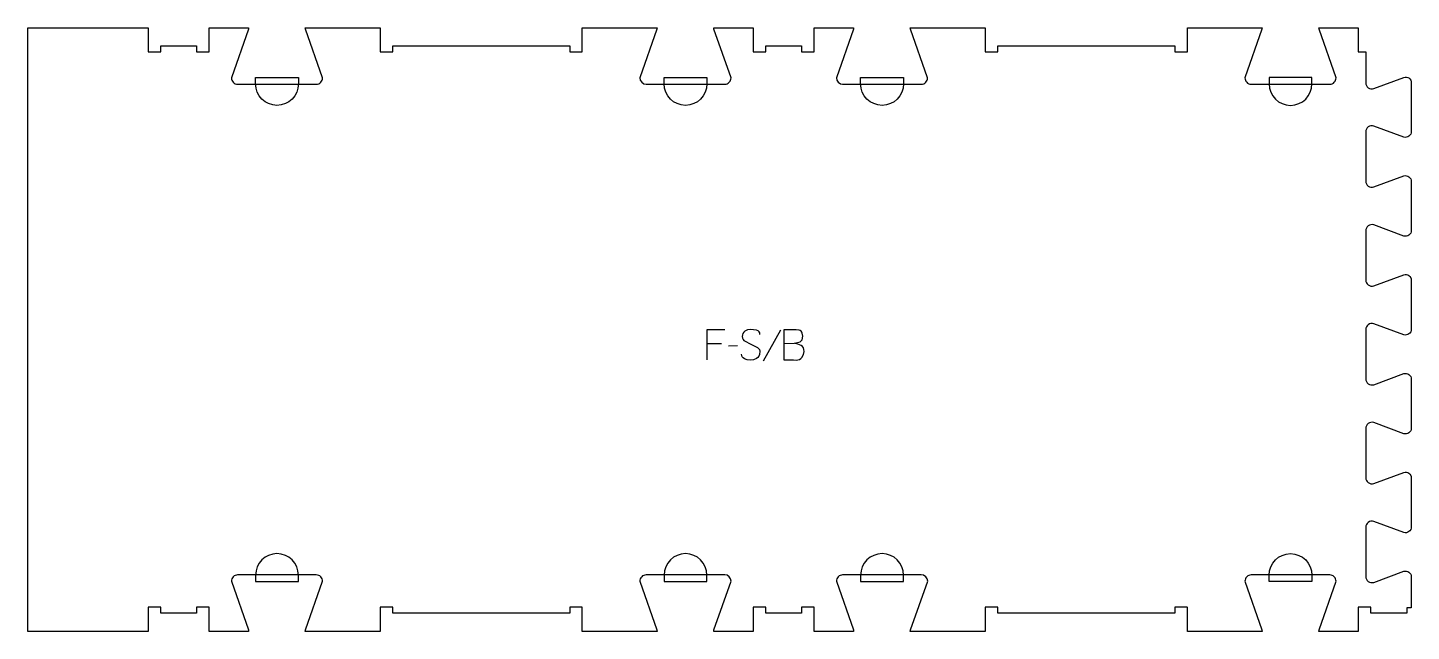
# Model space of a CAD drawing. Header units: millimetres. Extents: x -670 to 702, y -299 to 299.
import ezdxf

# ---------------------------------------------------------------- set-up
doc = ezdxf.new("R2010")
doc.units = ezdxf.units.MM
for name, color, linetype, true_color in [('1_ANYTOOL_1MMDEEP_LABELS_S', 2, 'Continuous', 0xffff00), ('4_ANYTOOL_CUTTHROUGH_OUTSI', 5, 'Continuous', 0x0000ff), ('5_ANYTOOL_HALF_MILL_9MM_IN', 3, 'Continuous', 0x00ff00)]:
    doc.layers.add(name, color=color, linetype=linetype, true_color=true_color)

msp = doc.modelspace()

# ---------------------------------------------------------------- linework, layer by layer
at = {"layer": '1_ANYTOOL_1MMDEEP_LABELS_S'}
for p, q in [((76.1, -0.5), (58.9, -31.2)), ((17.7, -14), (3.2, -14)), ((33.5, -16.1), (24.7, -16.2))]:
    msp.add_line(p, q, dxfattribs=at)
for points in [[(55.7, -4.6), (55.5, -3.2), (54.9, -2.1), (53.9, -1.2), (52.4, -0.6), (46.4, 0.3), (43.4, -0.1), (40.7, -1.5), (39.7, -2.5), (38.9, -3.7), (38.4, -5.1), (38.3, -6.7), (38.4, -8.3), (39, -9.7), (39.8, -10.8), (47.3, -14.6), (53.3, -17.5), (54.5, -18.5), (55.2, -19.7), (55.7, -21.2), (55.4, -24.7), (54.8, -26.2), (53.8, -27.5), (52.5, -28.5), (49.5, -29.9), (46.3, -30.3), (43.1, -30), (40.3, -28.8), (39.1, -27.9), (38.2, -26.8), (37.7, -25.6), (37.5, -24.1)], [(20.9, 0), (3.2, 0), (3.2, -30)], [(79.5, -13.7), (90, -13.5), (95.7, -12), (96.8, -11.1), (97.6, -9.9), (98.3, -6.5), (97.8, -3.6), (97.3, -2.5), (96.6, -1.6), (95.6, -0.9), (94.5, -0.4), (91.6, 0), (79.5, 0)], [(79.5, 0), (79.5, -30), (89.2, -30), (91.7, -30.1), (93.4, -30), (95, -29.5), (96.3, -28.7), (97.4, -27.5), (99, -24.6), (99.5, -21.5), (99.4, -19.6), (98.8, -18), (97.9, -16.7), (96.6, -15.6), (93.5, -14.2), (90, -13.5)]]:
    msp.add_lwpolyline(points, dxfattribs=at)
at = {"layer": '4_ANYTOOL_CUTTHROUGH_OUTSI'}
msp.add_lwpolyline([(701.7, -245), (701.7, -275.6), (697.4, -275.6, 0.414214), (697.1, -275.8), (697.1, -281.1), (661.6, -281.1), (661.6, -275.3, 0.414214), (661.4, -275.1), (649.4, -275.1, 0.414214), (649.1, -275.3), (649.1, -299.1), (610, -299.1), (610.2, -297.7), (627.1, -249.4, 0.419618), (620.9, -243.1), (542.9, -243.1, 0.419618), (536.7, -249.4), (553.6, -297.7), (553.8, -299.1), (479.6, -299.1), (479.6, -275.3, 0.414214), (479.4, -275.1), (467.4, -275.1, 0.414214), (467.1, -275.3), (467.1, -281.1), (291.6, -281.1), (291.6, -275.3, 0.414214), (291.4, -275.1), (279.4, -275.1, 0.414214), (279.1, -275.3), (279.1, -299.1), (204.9, -299.1), (205.1, -297.7), (222.1, -249.3), (221.6, -247), (220.2, -244.9), (218.1, -243.5), (215.8, -243.1), (137.8, -243.1, 0.419618), (131.6, -249.4), (148.5, -297.7), (148.7, -299.1), (109.6, -299.1), (109.6, -275.3, 0.414214), (109.4, -275.1), (97.4, -275.1, 0.414214), (97.1, -275.3), (97.1, -281.1), (61.6, -281.1), (61.6, -275.3, 0.414214), (61.4, -275.1), (49.4, -275.1, 0.414214), (49.1, -275.3), (49.1, -299.1), (10, -299.1), (10.2, -297.7), (27.2, -249.3), (26.7, -247), (25.3, -244.9), (23.2, -243.5), (20.9, -243.1), (-57.1, -243.1, 0.419618), (-63.3, -249.4), (-46.4, -297.7), (-46.2, -299.1), (-120.4, -299.1), (-120.4, -275.3, 0.414214), (-120.6, -275.1), (-132.6, -275.1, 0.414214), (-132.9, -275.3), (-132.9, -281.1), (-308.4, -281.1), (-308.4, -275.3, 0.414214), (-308.6, -275.1), (-320.6, -275.1, 0.414214), (-320.9, -275.3), (-320.9, -299.1), (-395.1, -299.1), (-394.9, -297.7), (-378, -249.4, 0.419618), (-384.2, -243.1), (-462.2, -243.1, 0.419618), (-468.4, -249.4), (-451.5, -297.7), (-451.3, -299.1), (-490.4, -299.1), (-490.4, -275.3, 0.414214), (-490.6, -275.1), (-502.6, -275.1, 0.414214), (-502.9, -275.3), (-502.9, -281.1), (-538.4, -281.1), (-538.4, -275.3, 0.414214), (-538.6, -275.1), (-550.6, -275.1, 0.414214), (-550.9, -275.3), (-550.9, -299.1), (-670.4, -299.1), (-670.4, 299.4), (-550.9, 299.4), (-550.9, 275.7, 0.414214), (-550.6, 275.4), (-538.6, 275.4, 0.414214), (-538.4, 275.7), (-538.4, 281.4), (-502.9, 281.4), (-502.9, 275.7, 0.414214), (-502.6, 275.4), (-490.6, 275.4, 0.414214), (-490.4, 275.7), (-490.4, 299.4), (-451.3, 299.4), (-451.5, 298.1), (-468.4, 249.8, 0.419618), (-462.2, 243.4), (-384.2, 243.4, 0.419618), (-378, 249.8), (-394.9, 298.1), (-395.1, 299.4), (-320.9, 299.4), (-320.9, 275.7, 0.414214), (-320.6, 275.4), (-308.6, 275.4, 0.414214), (-308.4, 275.7), (-308.4, 281.4), (-132.9, 281.4), (-132.9, 275.7, 0.414214), (-132.6, 275.4), (-120.6, 275.4, 0.414214), (-120.4, 275.7), (-120.4, 299.4), (-46.2, 299.4), (-46.4, 298.1), (-63.3, 249.7), (-62.9, 247.4), (-61.5, 245.3), (-59.4, 243.9), (-57.1, 243.4), (20.9, 243.4, 0.419618), (27.1, 249.8), (10.2, 298.1), (10, 299.4), (49.1, 299.4), (49.1, 275.7, 0.414214), (49.4, 275.4), (61.4, 275.4, 0.414214), (61.6, 275.7), (61.6, 281.4), (97.1, 281.4), (97.1, 275.7, 0.414214), (97.4, 275.4), (109.4, 275.4, 0.414214), (109.6, 275.7), (109.6, 299.4), (148.7, 299.4), (148.5, 298.1), (131.6, 249.7), (132, 247.4), (133.4, 245.3), (135.5, 243.9), (137.8, 243.4), (215.8, 243.4, 0.419618), (222, 249.8), (205.1, 298.1), (204.9, 299.4), (279.1, 299.4), (279.1, 275.7, 0.414214), (279.4, 275.4), (291.4, 275.4, 0.414214), (291.6, 275.7), (291.6, 281.4), (467.1, 281.4), (467.1, 275.7, 0.414214), (467.4, 275.4), (479.4, 275.4, 0.414214), (479.6, 275.7), (479.6, 299.4), (553.8, 299.4), (553.6, 298.1), (536.7, 249.8, 0.419618), (542.9, 243.4), (620.9, 243.4, 0.419618), (627.1, 249.8), (610.2, 298.1), (610, 299.4), (649.1, 299.4), (649.1, 275.7, 0.414214), (649.4, 275.4), (656.5, 275.4), (656.5, 244.9, 0.503225), (664.6, 239), (694.3, 250), (695.6, 250.4), (697, 250.5), (698.3, 250.2), (699.4, 249.6), (700.4, 248.7), (701.1, 247.5), (701.6, 246.3), (701.7, 245), (701.7, 196.4, -0.501976), (694.3, 190.9), (664.6, 201.9, 0.503222), (656.5, 196), (656.5, 147.4, 0.503225), (664.6, 141.5), (694.3, 152.5, -0.501976), (701.7, 147), (701.7, 98.4, -0.501976), (694.3, 92.9), (664.6, 103.9, 0.503222), (656.5, 98), (656.5, 49.4, 0.503225), (664.6, 43.5), (694.3, 54.5, -0.501976), (701.7, 49), (701.7, 0.4, -0.501976), (694.3, -5.1), (664.6, 5.9, 0.503222), (656.5, 0), (656.5, -48.6, 0.503225), (664.6, -54.5), (694.3, -43.5, -0.501976), (701.7, -49), (701.7, -97.6, -0.501976), (694.3, -103.1), (664.6, -92.1, 0.503222), (656.5, -98), (656.5, -146.6, 0.503225), (664.6, -152.5), (694.3, -141.5, -0.501976), (701.7, -147), (701.7, -195.6, -0.501976), (694.3, -201.1), (664.6, -190.1, 0.503222), (656.5, -196), (656.5, -244.6, 0.503225), (664.6, -250.5), (694.3, -239.5, -0.501977)], format="xyb", close=True, dxfattribs=at)
at = {"layer": '5_ANYTOOL_HALF_MILL_9MM_IN'}
for points in [[(-401.9, 243.7, -1), (-444.4, 243.7), (-444.4, 249.9), (-401.9, 249.9)], [(3.2, 243.7, -1), (-39.3, 243.7), (-39.3, 249.9), (3.2, 249.9)], [(198.1, 243.7, -1), (155.6, 243.7), (155.6, 249.9), (198.1, 249.9)], [(560.7, 243.7, 1), (603.2, 243.7), (603.2, 249.9), (560.7, 249.9)], [(-401.9, -243.3, 1), (-444.4, -243.3), (-444.4, -249.6), (-401.9, -249.6)], [(3.2, -243.3, 1), (-39.3, -243.3), (-39.3, -249.6), (3.2, -249.6)], [(198.1, -243.3, 1), (155.6, -243.3), (155.6, -249.6), (198.1, -249.6)], [(560.7, -243.3, -1), (603.2, -243.3), (603.2, -249.6), (560.7, -249.6)]]:
    msp.add_lwpolyline(points, format="xyb", close=True, dxfattribs=at)

doc.saveas('drawing.dxf')
